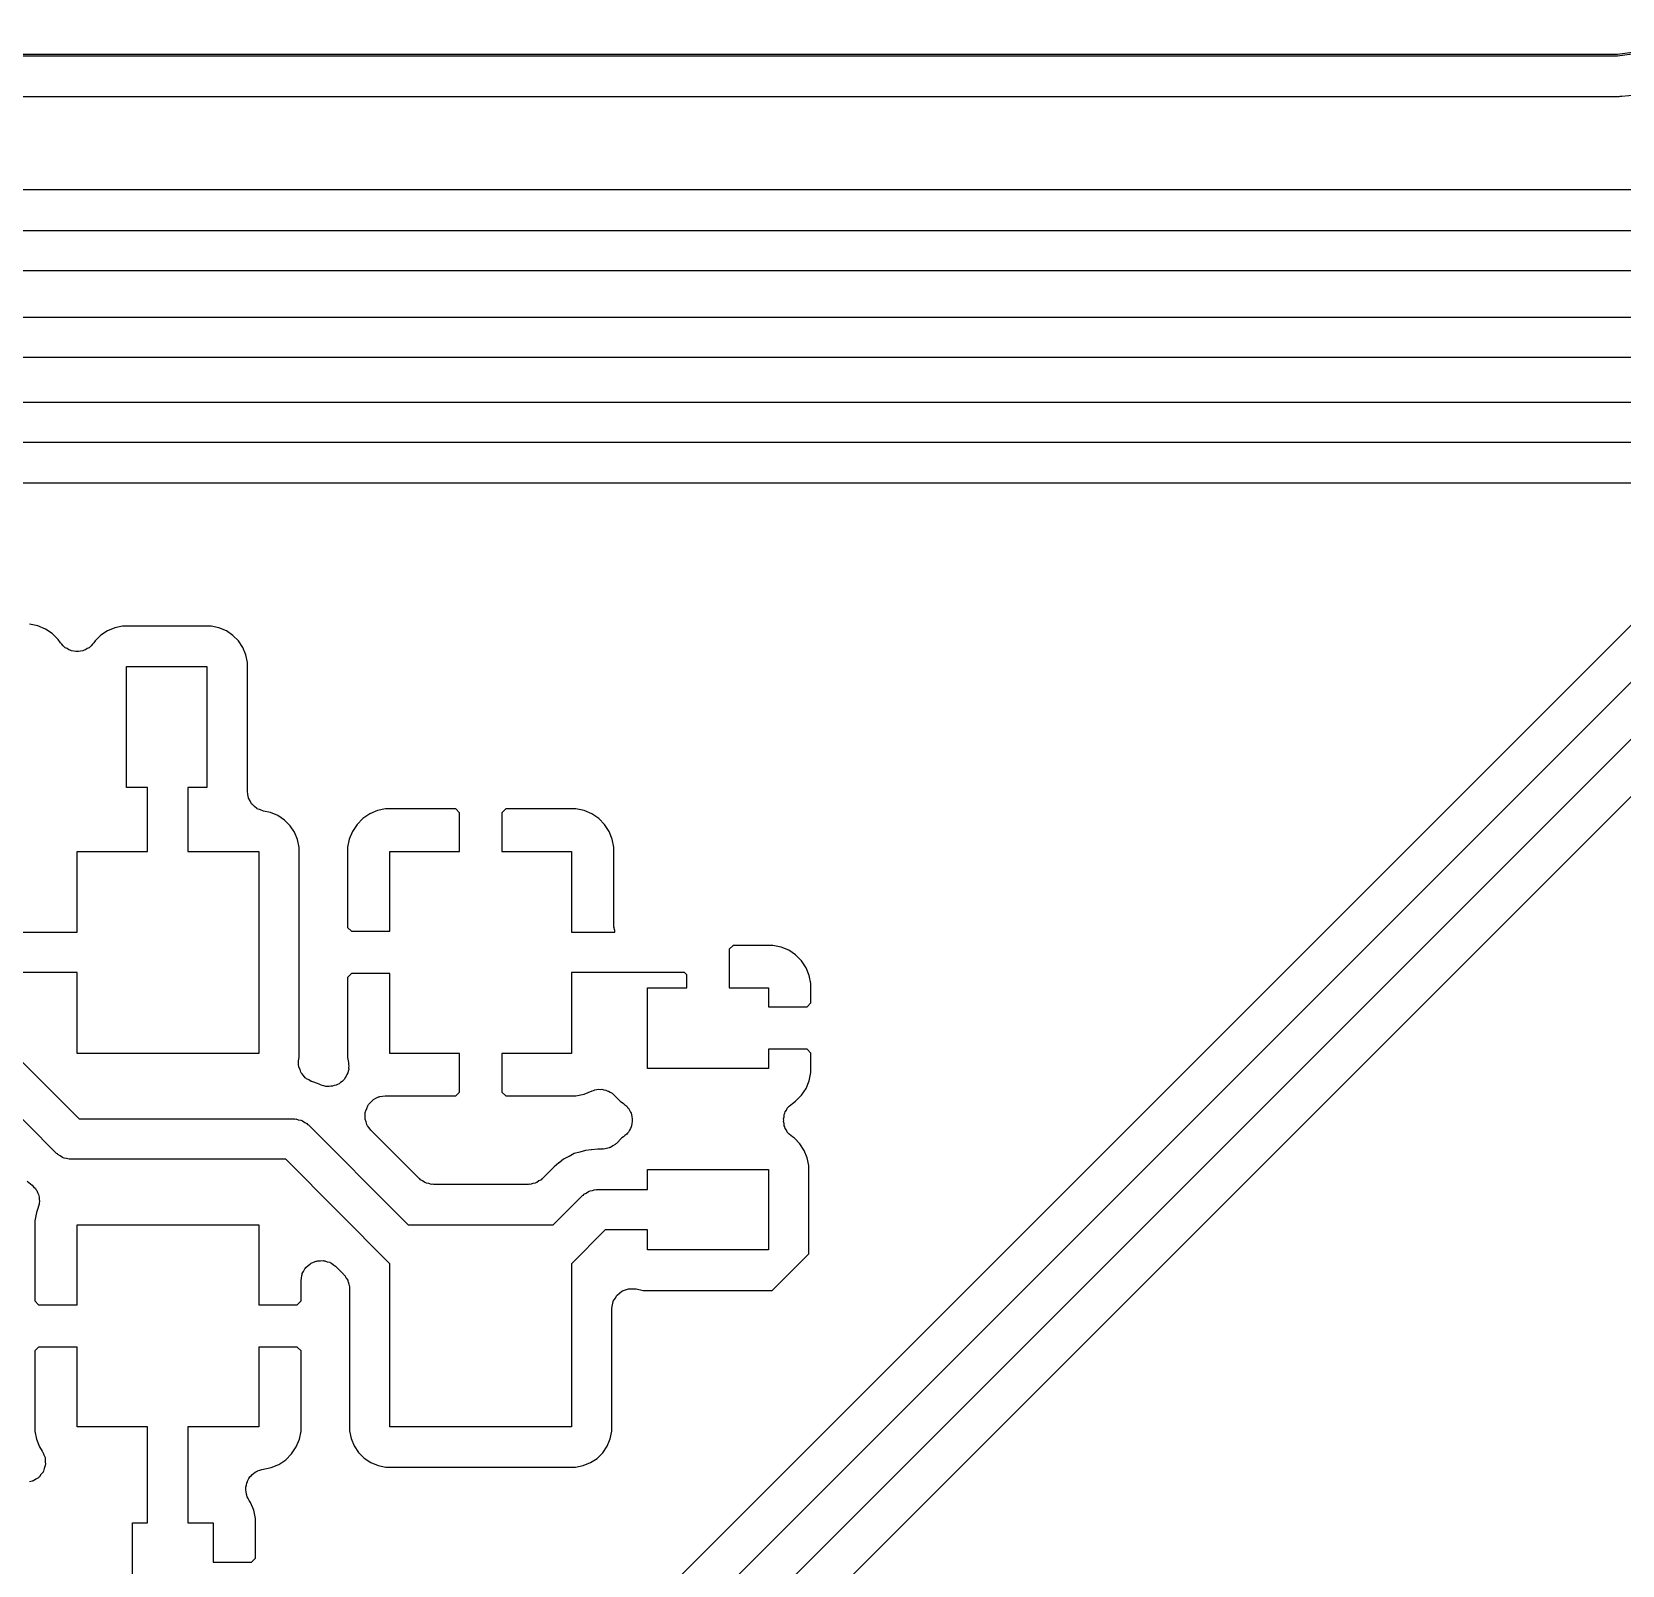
# Model space of a CAD drawing. Extents: x 69.6 to 139.6, y -158 to -61.
# Drawn here: x 115.15 to 123.03, y -103.51 to -95.92 of the extents above; entities that cross this region are included whole.
import ezdxf

# ---------------------------------------------------------------- set-up
doc = ezdxf.new("R2010")
doc.units = 0
doc.header["$MEASUREMENT"] = 0
doc.layers.add('BLACK', color=7, linetype='CONTINUOUS')

msp = doc.modelspace()

# ---------------------------------------------------------------- linework, layer by layer
at = {"layer": 'Black'}
for p, q in [((123.004, -96.027), (123.809, -95.9167)), ((123.811, -95.9265), (123.005, -96.037)), ((113.166, -96.027), (123.004, -96.027)), ((123.004, -96.037), (113.166, -96.037)), ((123.005, -96.037), (123.004, -96.037)), ((123.004, -96.037), (123.004, -96.037)), ((113.168, -96.237), (122.999, -96.237)), ((122.999, -96.237), (123.006, -96.2363)), ((123.006, -96.2363), (123.012, -96.2367)), ((123.012, -96.2367), (123.018, -96.2358)), ((123.018, -96.2358), (123.025, -96.236)), ((123.025, -96.236), (123.581, -96.1834)), ((124.614, -96.7), (111.681, -96.7)), ((111.556, -96.9), (124.739, -96.9)), ((124.78, -97.1), (111.515, -97.1)), ((111.84, -97.33), (124.939, -97.33)), ((124.98, -97.53), (111.881, -97.53)), ((111.952, -97.75), (125.169, -97.75)), ((125.21, -97.95), (111.993, -97.95)), ((112.118, -98.15), (125.205, -98.15)), ((123.118, -98.8081), (116.485, -105.441)), ((115.181, -98.8583), (115.14, -98.8503)), ((115.219, -98.874), (115.181, -98.8583)), ((115.253, -98.8967), (115.219, -98.874)), ((115.282, -98.9258), (115.253, -98.8967)), ((115.493, -98.9045), (115.465, -98.9322)), ((115.526, -98.8828), (115.493, -98.9045)), ((115.562, -98.8679), (115.526, -98.8828)), ((115.601, -98.8603), (115.562, -98.8679)), ((115.991, -98.8601), (115.601, -98.8603)), ((116.04, -98.8604), (115.991, -98.8601)), ((116.078, -98.8683), (116.04, -98.8604)), ((116.115, -98.8835), (116.078, -98.8683)), ((116.147, -98.9054), (116.115, -98.8835)), ((116.175, -98.9333), (116.147, -98.9054)), ((115.293, -98.9417), (115.282, -98.9258)), ((115.3, -98.9492), (115.293, -98.9417)), ((115.307, -98.9577), (115.3, -98.9492)), ((115.312, -98.9616), (115.307, -98.9577)), ((115.317, -98.9667), (115.312, -98.9616)), ((115.327, -98.9712), (115.317, -98.9667)), ((115.335, -98.9771), (115.327, -98.9712)), ((115.342, -98.9788), (115.335, -98.9771)), ((115.348, -98.9819), (115.342, -98.9788)), ((115.359, -98.983), (115.348, -98.9819)), ((115.369, -98.9855), (115.359, -98.983)), ((115.376, -98.9848), (115.369, -98.9855)), ((115.383, -98.9855), (115.376, -98.9848)), ((115.393, -98.983), (115.383, -98.9855)), ((115.404, -98.9819), (115.393, -98.983)), ((115.41, -98.9788), (115.404, -98.9819)), ((115.417, -98.9771), (115.41, -98.9788)), ((115.425, -98.9712), (115.417, -98.9771)), ((115.435, -98.9667), (115.425, -98.9712)), ((115.44, -98.9616), (115.435, -98.9667)), ((115.445, -98.9577), (115.44, -98.9616)), ((115.452, -98.9492), (115.445, -98.9577)), ((115.459, -98.9417), (115.452, -98.9492)), ((115.465, -98.9322), (115.459, -98.9417)), ((115.559, -106.65), (123.259, -98.9493)), ((116.196, -98.9659), (116.175, -98.9333)), ((116.211, -99.0022), (116.196, -98.9659)), ((115.62, -99.6597), (115.62, -99.0603)), ((115.62, -99.0603), (116.019, -99.0603)), ((116.019, -99.0603), (116.019, -99.6597)), ((116.219, -99.0407), (116.211, -99.0022)), ((116.219, -99.632), (116.219, -99.0407)), ((123.371, -99.12), (115.7, -106.791)), ((118.65, -104.124), (123.425, -99.3493)), ((113.506, -99.4193), (115.386, -101.3)), ((115.274, -101.471), (113.394, -99.59)), ((115.725, -99.6597), (115.62, -99.6597)), ((115.725, -99.9751), (115.725, -99.6597)), ((116.019, -99.6597), (115.925, -99.6597)), ((115.925, -99.6597), (115.925, -99.9751)), ((116.219, -99.6771), (116.219, -99.632)), ((116.222, -99.6932), (116.219, -99.6771)), ((116.224, -99.7094), (116.222, -99.6932)), ((116.224, -99.7103), (116.224, -99.7094)), ((116.225, -99.7114), (116.224, -99.7103)), ((116.233, -99.7256), (116.225, -99.7114)), ((116.24, -99.7399), (116.233, -99.7256)), ((116.241, -99.7406), (116.24, -99.7399)), ((116.242, -99.7416), (116.241, -99.7406)), ((116.254, -99.7522), (116.242, -99.7416)), ((116.266, -99.763), (116.254, -99.7522)), ((116.267, -99.7634), (116.266, -99.763)), ((116.268, -99.7641), (116.267, -99.7634)), ((116.284, -99.7698), (116.268, -99.7641)), ((116.299, -99.7758), (116.284, -99.7698)), ((116.334, -99.7831), (116.299, -99.7758)), ((116.37, -99.7983), (116.334, -99.7831)), ((116.863, -99.7735), (116.825, -99.7894)), ((116.903, -99.7652), (116.863, -99.7735)), ((116.954, -99.7648), (116.903, -99.7652)), ((117.251, -99.765), (116.954, -99.7648)), ((117.27, -99.784), (117.251, -99.765)), ((117.27, -99.9751), (117.27, -99.784)), ((117.499, -99.765), (117.48, -99.784)), ((117.48, -99.784), (117.48, -99.9751)), ((117.796, -99.7648), (117.499, -99.765)), ((117.846, -99.7652), (117.796, -99.7648)), ((117.887, -99.7735), (117.846, -99.7652)), ((117.925, -99.7894), (117.887, -99.7735)), ((116.403, -99.8202), (116.37, -99.7983)), ((116.431, -99.848), (116.403, -99.8202)), ((116.452, -99.8807), (116.431, -99.848)), ((116.762, -99.8417), (116.739, -99.876)), ((116.791, -99.8125), (116.762, -99.8417)), ((116.825, -99.7894), (116.791, -99.8125)), ((117.959, -99.8125), (117.925, -99.7894)), ((117.988, -99.8417), (117.959, -99.8125)), ((118.011, -99.876), (117.988, -99.8417)), ((116.467, -99.917), (116.452, -99.8807)), ((116.475, -99.9555), (116.467, -99.917)), ((116.723, -99.9141), (116.715, -99.9545)), ((116.739, -99.876), (116.723, -99.9141)), ((118.026, -99.9141), (118.011, -99.876)), ((118.034, -99.9545), (118.026, -99.9141)), ((115.376, -100.375), (115.376, -99.9751)), ((115.376, -99.9751), (115.725, -99.9751)), ((115.925, -99.9751), (116.275, -99.9751)), ((116.275, -99.9751), (116.275, -100.976)), ((116.475, -100.948), (116.475, -99.9555)), ((116.715, -99.9545), (116.715, -100.352)), ((116.925, -100.37), (116.925, -99.9751)), ((116.925, -99.9751), (117.27, -99.9751)), ((117.48, -99.9751), (117.824, -99.9751)), ((117.824, -99.9751), (117.824, -100.375)), ((118.034, -100.348), (118.034, -99.9545)), ((115.017, -100.375), (115.376, -100.375)), ((116.715, -100.352), (116.734, -100.37)), ((116.734, -100.37), (116.925, -100.37)), ((117.824, -100.375), (118.039, -100.375)), ((118.035, -100.349), (118.034, -100.348)), ((118.034, -100.351), (118.035, -100.349)), ((118.038, -100.367), (118.034, -100.351)), ((118.039, -100.375), (118.038, -100.367)), ((118.624, -100.441), (118.605, -100.46)), ((118.605, -100.46), (118.605, -100.651)), ((118.771, -100.441), (118.624, -100.441)), ((118.822, -100.441), (118.771, -100.441)), ((118.862, -100.449), (118.822, -100.441)), ((118.9, -100.465), (118.862, -100.449)), ((118.934, -100.488), (118.9, -100.465)), ((118.963, -100.518), (118.934, -100.488)), ((115.376, -100.575), (114.975, -100.575)), ((115.376, -100.976), (115.376, -100.575)), ((118.384, -100.575), (117.824, -100.575)), ((117.824, -100.575), (117.824, -100.976)), ((118.395, -100.586), (118.384, -100.575)), ((118.986, -100.552), (118.963, -100.518)), ((119.002, -100.59), (118.986, -100.552)), ((116.734, -100.58), (116.715, -100.599)), ((116.715, -100.599), (116.715, -100.996)), ((116.925, -100.58), (116.734, -100.58)), ((116.925, -100.976), (116.925, -100.58)), ((118.2, -101.05), (118.2, -100.651)), ((118.2, -100.651), (118.395, -100.651)), ((118.395, -100.651), (118.395, -100.586)), ((118.605, -100.651), (118.8, -100.651)), ((118.8, -100.651), (118.8, -100.745)), ((119.01, -100.63), (119.002, -100.59)), ((119.01, -100.631), (119.01, -100.63)), ((119.01, -100.726), (119.01, -100.631)), ((118.991, -100.745), (119.01, -100.726)), ((118.8, -100.745), (118.991, -100.745)), ((116.475, -100.997), (116.475, -100.948)), ((118.991, -100.955), (118.8, -100.955)), ((118.8, -100.955), (118.8, -101.05)), ((119.01, -100.974), (118.991, -100.955)), ((116.275, -100.976), (115.376, -100.976)), ((116.473, -101.009), (116.474, -101.005)), ((116.473, -101.022), (116.473, -101.009)), ((116.473, -101.036), (116.473, -101.022)), ((116.474, -101.039), (116.473, -101.036)), ((116.474, -101.001), (116.475, -100.997)), ((116.474, -101.005), (116.474, -101.001)), ((116.474, -101.043), (116.474, -101.039)), ((116.48, -101.056), (116.474, -101.043)), ((116.715, -100.996), (116.72, -101.021)), ((116.72, -101.021), (116.72, -101.03)), ((116.72, -101.03), (116.722, -101.038)), ((116.722, -101.038), (116.72, -101.047)), ((116.72, -101.047), (116.721, -101.055)), ((117.27, -100.976), (116.925, -100.976)), ((117.27, -101.167), (117.27, -100.976)), ((117.824, -100.976), (117.48, -100.976)), ((117.48, -100.976), (117.48, -101.167)), ((119.01, -101.066), (119.01, -100.974)), ((116.484, -101.069), (116.48, -101.056)), ((116.486, -101.072), (116.484, -101.069)), ((116.488, -101.075), (116.486, -101.072)), ((116.497, -101.085), (116.488, -101.075)), ((116.505, -101.096), (116.497, -101.085)), ((116.509, -101.098), (116.505, -101.096)), ((116.512, -101.101), (116.509, -101.098)), ((116.524, -101.107), (116.512, -101.101)), ((116.535, -101.114), (116.524, -101.107)), ((116.539, -101.115), (116.535, -101.114)), ((116.543, -101.117), (116.539, -101.115)), ((116.567, -101.124), (116.543, -101.117)), ((116.574, -101.128), (116.567, -101.124)), ((116.674, -101.126), (116.665, -101.129)), ((116.68, -101.12), (116.674, -101.126)), ((116.688, -101.115), (116.68, -101.12)), ((116.693, -101.109), (116.688, -101.115)), ((116.7, -101.103), (116.693, -101.109)), ((116.704, -101.095), (116.7, -101.103)), ((116.709, -101.088), (116.704, -101.095)), ((116.712, -101.08), (116.709, -101.088)), ((116.716, -101.072), (116.712, -101.08)), ((116.718, -101.064), (116.716, -101.072)), ((116.721, -101.055), (116.718, -101.064)), ((118.8, -101.05), (118.2, -101.05)), ((118.986, -101.149), (119.002, -101.111)), ((119.002, -101.111), (119.01, -101.07)), ((119.01, -101.07), (119.01, -101.066)), ((116.582, -101.131), (116.574, -101.128)), ((116.59, -101.135), (116.582, -101.131)), ((116.598, -101.136), (116.59, -101.135)), ((116.607, -101.139), (116.598, -101.136)), ((116.615, -101.139), (116.607, -101.139)), ((116.624, -101.14), (116.615, -101.139)), ((116.633, -101.138), (116.624, -101.14)), ((116.641, -101.138), (116.633, -101.138)), ((116.649, -101.135), (116.641, -101.138)), ((116.658, -101.133), (116.649, -101.135)), ((116.665, -101.129), (116.658, -101.133)), ((116.841, -101.207), (116.844, -101.204)), ((116.844, -101.204), (116.856, -101.198)), ((116.856, -101.198), (116.868, -101.191)), ((116.868, -101.191), (116.872, -101.191)), ((116.872, -101.191), (116.875, -101.189)), ((116.875, -101.189), (116.889, -101.188)), ((116.889, -101.188), (116.902, -101.186)), ((116.902, -101.186), (116.954, -101.186)), ((116.954, -101.186), (117.251, -101.186)), ((117.251, -101.186), (117.27, -101.167)), ((117.48, -101.167), (117.499, -101.186)), ((117.499, -101.186), (117.796, -101.186)), ((117.796, -101.186), (117.846, -101.186)), ((117.846, -101.186), (117.887, -101.177)), ((117.887, -101.177), (117.926, -101.161)), ((117.926, -101.161), (117.933, -101.159)), ((117.933, -101.159), (117.94, -101.156)), ((117.94, -101.156), (117.95, -101.155)), ((117.95, -101.155), (117.96, -101.153)), ((117.96, -101.153), (117.967, -101.154)), ((117.967, -101.154), (117.974, -101.153)), ((117.974, -101.153), (117.984, -101.156)), ((117.984, -101.156), (117.995, -101.157)), ((117.995, -101.157), (118.001, -101.161)), ((118.001, -101.161), (118.008, -101.162)), ((118.008, -101.162), (118.016, -101.168)), ((118.016, -101.168), (118.026, -101.173)), ((118.026, -101.173), (118.03, -101.178)), ((118.03, -101.178), (118.036, -101.182)), ((118.036, -101.182), (118.066, -101.212)), ((118.934, -101.212), (118.963, -101.183)), ((118.963, -101.183), (118.986, -101.149)), ((116.802, -101.294), (116.803, -101.281)), ((116.803, -101.268), (116.804, -101.264)), ((116.803, -101.281), (116.803, -101.268)), ((116.804, -101.264), (116.805, -101.26)), ((116.805, -101.26), (116.81, -101.248)), ((116.81, -101.248), (116.815, -101.235)), ((116.815, -101.235), (116.818, -101.232)), ((116.818, -101.232), (116.819, -101.228)), ((116.819, -101.228), (116.829, -101.219)), ((116.829, -101.219), (116.838, -101.209)), ((116.838, -101.209), (116.841, -101.207)), ((118.066, -101.212), (118.082, -101.223)), ((118.082, -101.223), (118.089, -101.231)), ((118.089, -101.231), (118.098, -101.237)), ((118.098, -101.237), (118.102, -101.243)), ((118.102, -101.243), (118.107, -101.247)), ((118.107, -101.247), (118.111, -101.257)), ((118.111, -101.257), (118.117, -101.266)), ((118.117, -101.266), (118.119, -101.272)), ((118.119, -101.272), (118.122, -101.278)), ((118.122, -101.278), (118.123, -101.289)), ((118.877, -101.289), (118.878, -101.278)), ((118.878, -101.278), (118.881, -101.272)), ((118.881, -101.272), (118.883, -101.265)), ((118.883, -101.265), (118.889, -101.257)), ((118.889, -101.257), (118.893, -101.247)), ((118.893, -101.247), (118.898, -101.242)), ((118.898, -101.242), (118.902, -101.237)), ((118.902, -101.237), (118.911, -101.23)), ((118.911, -101.23), (118.918, -101.223)), ((118.918, -101.223), (118.934, -101.212)), ((115.386, -101.3), (116.45, -101.3)), ((116.45, -101.3), (116.454, -101.301)), ((116.454, -101.301), (116.459, -101.3)), ((116.459, -101.3), (116.471, -101.304)), ((116.471, -101.304), (116.484, -101.306)), ((116.484, -101.306), (116.488, -101.308)), ((116.488, -101.308), (116.492, -101.309)), ((116.492, -101.309), (116.503, -101.317)), ((116.503, -101.317), (116.514, -101.323)), ((116.514, -101.323), (116.517, -101.327)), ((116.517, -101.327), (116.521, -101.329)), ((116.521, -101.329), (116.983, -101.792)), ((116.803, -101.298), (116.802, -101.294)), ((116.803, -101.302), (116.803, -101.298)), ((116.807, -101.315), (116.803, -101.302)), ((116.811, -101.328), (116.807, -101.315)), ((116.813, -101.331), (116.811, -101.328)), ((116.814, -101.335), (116.813, -101.331)), ((116.823, -101.345), (116.814, -101.335)), ((116.831, -101.356), (116.823, -101.345)), ((117.069, -101.595), (116.831, -101.356)), ((118.111, -101.356), (118.106, -101.365)), ((118.117, -101.347), (118.111, -101.356)), ((118.119, -101.34), (118.117, -101.347)), ((118.122, -101.334), (118.119, -101.34)), ((118.123, -101.323), (118.122, -101.334)), ((118.123, -101.289), (118.125, -101.3)), ((118.125, -101.313), (118.123, -101.323)), ((118.125, -101.3), (118.125, -101.306)), ((118.125, -101.306), (118.125, -101.313)), ((118.874, -101.299), (118.877, -101.289)), ((118.875, -101.306), (118.874, -101.299)), ((118.874, -101.313), (118.875, -101.306)), ((118.877, -101.323), (118.874, -101.313)), ((118.878, -101.334), (118.877, -101.323)), ((118.881, -101.34), (118.878, -101.334)), ((118.883, -101.347), (118.881, -101.34)), ((118.889, -101.355), (118.883, -101.347)), ((118.893, -101.365), (118.889, -101.355)), ((118.014, -101.442), (118.01, -101.444)), ((118.018, -101.441), (118.014, -101.442)), ((118.029, -101.433), (118.018, -101.441)), ((118.04, -101.427), (118.029, -101.433)), ((118.043, -101.423), (118.04, -101.427)), ((118.047, -101.421), (118.043, -101.423)), ((118.073, -101.394), (118.047, -101.421)), ((118.081, -101.389), (118.073, -101.394)), ((118.089, -101.382), (118.081, -101.389)), ((118.098, -101.375), (118.089, -101.382)), ((118.101, -101.37), (118.098, -101.375)), ((118.106, -101.365), (118.101, -101.37)), ((118.898, -101.37), (118.893, -101.365)), ((118.902, -101.375), (118.898, -101.37)), ((118.911, -101.382), (118.902, -101.375)), ((118.918, -101.389), (118.911, -101.382)), ((118.928, -101.395), (118.918, -101.389)), ((118.955, -101.423), (118.928, -101.395)), ((118.977, -101.456), (118.955, -101.423)), ((115.278, -101.473), (115.274, -101.471)), ((115.281, -101.477), (115.278, -101.473)), ((115.292, -101.483), (115.281, -101.477)), ((115.303, -101.491), (115.292, -101.483)), ((115.307, -101.492), (115.303, -101.491)), ((115.311, -101.494), (115.307, -101.492)), ((115.324, -101.496), (115.311, -101.494)), ((115.336, -101.5), (115.324, -101.496)), ((115.341, -101.499), (115.336, -101.5)), ((115.345, -101.5), (115.341, -101.499)), ((116.409, -101.5), (115.345, -101.5)), ((116.925, -102.017), (116.409, -101.5)), ((117.762, -101.518), (117.738, -101.538)), ((117.763, -101.518), (117.762, -101.518)), ((117.785, -101.5), (117.763, -101.518)), ((117.763, -101.518), (117.763, -101.518)), ((117.811, -101.486), (117.785, -101.5)), ((117.812, -101.486), (117.811, -101.486)), ((117.811, -101.486), (117.811, -101.486)), ((117.837, -101.472), (117.812, -101.486)), ((117.865, -101.464), (117.837, -101.472)), ((117.866, -101.464), (117.865, -101.464)), ((117.865, -101.464), (117.865, -101.464)), ((117.893, -101.456), (117.866, -101.464)), ((117.922, -101.453), (117.893, -101.456)), ((117.923, -101.453), (117.922, -101.453)), ((117.922, -101.453), (117.922, -101.453)), ((117.955, -101.45), (117.923, -101.453)), ((117.976, -101.45), (117.955, -101.45)), ((117.98, -101.449), (117.976, -101.45)), ((117.984, -101.45), (117.98, -101.449)), ((117.997, -101.446), (117.984, -101.45)), ((118.01, -101.444), (117.997, -101.446)), ((118.992, -101.492), (118.977, -101.456)), ((119, -101.531), (118.992, -101.492)), ((117.073, -101.597), (117.069, -101.595)), ((117.076, -101.601), (117.073, -101.597)), ((117.677, -101.597), (117.675, -101.601)), ((117.681, -101.595), (117.677, -101.597)), ((117.738, -101.538), (117.681, -101.595)), ((118.2, -101.65), (118.2, -101.55)), ((118.2, -101.55), (118.8, -101.55)), ((118.8, -101.55), (118.8, -101.949)), ((119, -101.921), (119, -101.531)), ((115.129, -101.609), (115.153, -101.628)), ((115.153, -101.628), (115.16, -101.637)), ((115.16, -101.637), (115.169, -101.644)), ((115.169, -101.644), (115.172, -101.65)), ((115.172, -101.65), (115.176, -101.654)), ((115.176, -101.654), (115.179, -101.665)), ((115.179, -101.665), (115.185, -101.675)), ((115.185, -101.675), (115.186, -101.681)), ((117.087, -101.607), (117.076, -101.601)), ((117.098, -101.615), (117.087, -101.607)), ((117.102, -101.616), (117.098, -101.615)), ((117.106, -101.618), (117.102, -101.616)), ((117.118, -101.62), (117.106, -101.618)), ((117.131, -101.624), (117.118, -101.62)), ((117.135, -101.623), (117.131, -101.624)), ((117.14, -101.624), (117.135, -101.623)), ((117.61, -101.624), (117.14, -101.624)), ((117.615, -101.623), (117.61, -101.624)), ((117.619, -101.624), (117.615, -101.623)), ((117.632, -101.62), (117.619, -101.624)), ((117.645, -101.618), (117.632, -101.62)), ((117.648, -101.616), (117.645, -101.618)), ((117.653, -101.615), (117.648, -101.616)), ((117.663, -101.607), (117.653, -101.615)), ((117.675, -101.601), (117.663, -101.607)), ((117.734, -101.824), (117.879, -101.679)), ((117.879, -101.679), (117.883, -101.677)), ((117.883, -101.677), (117.886, -101.673)), ((117.886, -101.673), (117.897, -101.667)), ((117.897, -101.667), (117.908, -101.659)), ((117.908, -101.659), (117.912, -101.658)), ((117.912, -101.658), (117.916, -101.656)), ((117.916, -101.656), (117.929, -101.654)), ((117.929, -101.654), (117.941, -101.65)), ((117.941, -101.65), (117.946, -101.651)), ((117.946, -101.651), (117.95, -101.65)), ((117.95, -101.65), (118.2, -101.65)), ((115.182, -101.743), (115.174, -101.763)), ((115.184, -101.732), (115.182, -101.743)), ((115.188, -101.722), (115.184, -101.732)), ((115.186, -101.681), (115.188, -101.687)), ((115.188, -101.687), (115.188, -101.698)), ((115.188, -101.698), (115.189, -101.709)), ((115.189, -101.709), (115.188, -101.715)), ((115.188, -101.715), (115.188, -101.722)), ((115.174, -101.763), (115.166, -101.804)), ((115.166, -101.804), (115.166, -102.201)), ((115.376, -102.22), (115.376, -101.824)), ((115.376, -101.824), (116.275, -101.824)), ((116.275, -101.824), (116.275, -102.22)), ((116.983, -101.792), (116.983, -101.792)), ((116.983, -101.792), (117.016, -101.824)), ((117.016, -101.824), (117.734, -101.824)), ((117.991, -101.85), (117.824, -102.017)), ((118.2, -101.85), (117.991, -101.85)), ((118.2, -101.949), (118.2, -101.85)), ((118.8, -101.949), (118.2, -101.949)), ((118.818, -102.149), (119, -101.968)), ((119, -101.968), (119, -101.921)), ((116.488, -102.075), (116.49, -102.071)), ((116.49, -102.071), (116.491, -102.066)), ((116.491, -102.066), (116.497, -102.055)), ((116.497, -102.055), (116.503, -102.043)), ((116.503, -102.043), (116.506, -102.04)), ((116.506, -102.04), (116.508, -102.036)), ((116.508, -102.036), (116.518, -102.028)), ((116.518, -102.028), (116.528, -102.019)), ((116.528, -102.019), (116.532, -102.017)), ((116.532, -102.017), (116.535, -102.014)), ((116.535, -102.014), (116.547, -102.009)), ((116.547, -102.009), (116.559, -102.004)), ((116.559, -102.004), (116.563, -102.004)), ((116.563, -102.004), (116.568, -102.002)), ((116.568, -102.002), (116.581, -102.002)), ((116.581, -102.002), (116.594, -102.001)), ((116.594, -102.001), (116.598, -102.002)), ((116.598, -102.002), (116.602, -102.002)), ((116.602, -102.002), (116.615, -102.007)), ((116.615, -102.007), (116.627, -102.01)), ((116.627, -102.01), (116.631, -102.012)), ((116.631, -102.012), (116.635, -102.014)), ((116.635, -102.014), (116.645, -102.022)), ((116.645, -102.022), (116.656, -102.03)), ((116.656, -102.03), (116.696, -102.07)), ((116.696, -102.07), (116.698, -102.074)), ((116.925, -102.825), (116.925, -102.017)), ((117.824, -102.017), (117.824, -102.825)), ((116.485, -102.101), (116.487, -102.088)), ((116.485, -102.201), (116.485, -102.101)), ((116.487, -102.088), (116.488, -102.075)), ((116.698, -102.074), (116.702, -102.076)), ((116.702, -102.076), (116.708, -102.088)), ((116.708, -102.088), (116.716, -102.098)), ((116.716, -102.098), (116.717, -102.103)), ((116.717, -102.103), (116.719, -102.106)), ((116.719, -102.106), (116.721, -102.119)), ((116.721, -102.119), (116.725, -102.132)), ((116.725, -102.132), (116.724, -102.136)), ((116.724, -102.136), (116.725, -102.141)), ((116.725, -102.141), (116.725, -102.845)), ((118.077, -102.152), (118.092, -102.147)), ((118.092, -102.147), (118.107, -102.141)), ((118.107, -102.141), (118.108, -102.141)), ((118.108, -102.141), (118.11, -102.141)), ((118.11, -102.141), (118.126, -102.141)), ((118.126, -102.141), (118.142, -102.141)), ((118.142, -102.141), (118.143, -102.142)), ((118.143, -102.142), (118.144, -102.142)), ((118.144, -102.142), (118.179, -102.149)), ((118.179, -102.149), (118.228, -102.149)), ((118.228, -102.149), (118.818, -102.149)), ((115.166, -102.201), (115.185, -102.22)), ((115.185, -102.22), (115.376, -102.22)), ((116.275, -102.22), (116.466, -102.22)), ((116.466, -102.22), (116.485, -102.201)), ((118.024, -102.237), (118.028, -102.221)), ((118.028, -102.221), (118.03, -102.205)), ((118.03, -102.205), (118.031, -102.204)), ((118.031, -102.203), (118.04, -102.189)), ((118.031, -102.204), (118.031, -102.203)), ((118.04, -102.189), (118.048, -102.175)), ((118.048, -102.175), (118.049, -102.174)), ((118.049, -102.174), (118.05, -102.173)), ((118.05, -102.173), (118.062, -102.163)), ((118.062, -102.163), (118.074, -102.153)), ((118.074, -102.153), (118.076, -102.153)), ((118.076, -102.153), (118.077, -102.152)), ((118.025, -102.238), (118.024, -102.237)), ((118.024, -102.24), (118.025, -102.238)), ((118.024, -102.797), (118.024, -102.24)), ((115.185, -102.43), (115.166, -102.448)), ((115.166, -102.448), (115.166, -102.846)), ((115.376, -102.43), (115.185, -102.43)), ((115.376, -102.825), (115.376, -102.43)), ((116.466, -102.43), (116.275, -102.43)), ((116.275, -102.43), (116.275, -102.825)), ((116.485, -102.448), (116.466, -102.43)), ((116.485, -102.846), (116.485, -102.448)), ((115.166, -102.846), (115.174, -102.886)), ((115.725, -102.825), (115.376, -102.825)), ((115.725, -103.3), (115.725, -102.825)), ((116.275, -102.825), (115.925, -102.825)), ((115.925, -102.825), (115.925, -103.3)), ((116.477, -102.886), (116.485, -102.846)), ((116.725, -102.845), (116.733, -102.883)), ((117.824, -102.825), (116.925, -102.825)), ((118.016, -102.884), (118.024, -102.846)), ((118.024, -102.846), (118.024, -102.797)), ((115.174, -102.886), (115.189, -102.924)), ((115.189, -102.924), (115.203, -102.945)), ((116.438, -102.958), (116.461, -102.924)), ((116.461, -102.924), (116.477, -102.886)), ((116.733, -102.883), (116.748, -102.919)), ((116.748, -102.919), (116.769, -102.952)), ((117.979, -102.953), (118.001, -102.921)), ((118.001, -102.921), (118.016, -102.884)), ((115.203, -102.945), (115.204, -102.948)), ((115.204, -102.948), (115.206, -102.95)), ((115.206, -102.95), (115.211, -102.963)), ((115.211, -102.963), (115.217, -102.977)), ((115.218, -103.017), (115.213, -103.031)), ((115.217, -102.977), (115.217, -102.98)), ((115.217, -102.98), (115.218, -102.983)), ((115.218, -102.983), (115.218, -102.997)), ((115.218, -102.997), (115.219, -103.011)), ((115.219, -103.011), (115.218, -103.014)), ((115.218, -103.014), (115.218, -103.017)), ((116.337, -103.027), (116.375, -103.011)), ((116.375, -103.011), (116.409, -102.988)), ((116.409, -102.988), (116.438, -102.958)), ((116.769, -102.952), (116.797, -102.98)), ((116.797, -102.98), (116.83, -103.002)), ((116.83, -103.002), (116.866, -103.017)), ((116.866, -103.017), (116.904, -103.025)), ((117.844, -103.025), (117.882, -103.017)), ((117.882, -103.017), (117.919, -103.002)), ((117.919, -103.002), (117.951, -102.981)), ((117.951, -102.981), (117.979, -102.953)), ((115.154, -103.094), (115.14, -103.097)), ((115.157, -103.092), (115.154, -103.094)), ((115.16, -103.092), (115.157, -103.092)), ((115.172, -103.084), (115.16, -103.092)), ((115.184, -103.077), (115.172, -103.084)), ((115.186, -103.074), (115.184, -103.077)), ((115.189, -103.072), (115.186, -103.074)), ((115.197, -103.061), (115.189, -103.072)), ((115.207, -103.05), (115.197, -103.061)), ((115.208, -103.047), (115.207, -103.05)), ((115.209, -103.045), (115.208, -103.047)), ((115.213, -103.031), (115.209, -103.045)), ((116.219, -103.097), (116.221, -103.09)), ((116.221, -103.09), (116.227, -103.081)), ((116.227, -103.081), (116.232, -103.072)), ((116.232, -103.072), (116.237, -103.068)), ((116.237, -103.068), (116.241, -103.062)), ((116.241, -103.062), (116.25, -103.056)), ((116.25, -103.056), (116.258, -103.049)), ((116.258, -103.049), (116.265, -103.046)), ((116.265, -103.046), (116.27, -103.043)), ((116.27, -103.043), (116.281, -103.04)), ((116.281, -103.04), (116.291, -103.036)), ((116.291, -103.036), (116.337, -103.027)), ((116.904, -103.025), (116.953, -103.025)), ((116.953, -103.025), (117.844, -103.025)), ((116.211, -103.124), (116.214, -103.113)), ((116.212, -103.13), (116.211, -103.124)), ((116.211, -103.137), (116.212, -103.13)), ((116.213, -103.147), (116.211, -103.137)), ((116.214, -103.158), (116.213, -103.147)), ((116.214, -103.113), (116.216, -103.102)), ((116.216, -103.164), (116.214, -103.158)), ((116.216, -103.102), (116.219, -103.097)), ((116.218, -103.171), (116.216, -103.164)), ((116.223, -103.18), (116.218, -103.171)), ((116.228, -103.19), (116.223, -103.18)), ((116.235, -103.2), (116.228, -103.19)), ((116.251, -103.238), (116.235, -103.2)), ((116.259, -103.278), (116.251, -103.238)), ((115.65, -103.9), (115.65, -103.3)), ((115.65, -103.3), (115.725, -103.3)), ((115.925, -103.3), (116.049, -103.3)), ((116.049, -103.3), (116.049, -103.495)), ((116.259, -103.329), (116.259, -103.278)), ((116.259, -103.476), (116.259, -103.329)), ((116.24, -103.495), (116.259, -103.476)), ((116.049, -103.495), (116.24, -103.495))]:
    msp.add_line(p, q, dxfattribs=at)

doc.saveas('drawing.dxf')
